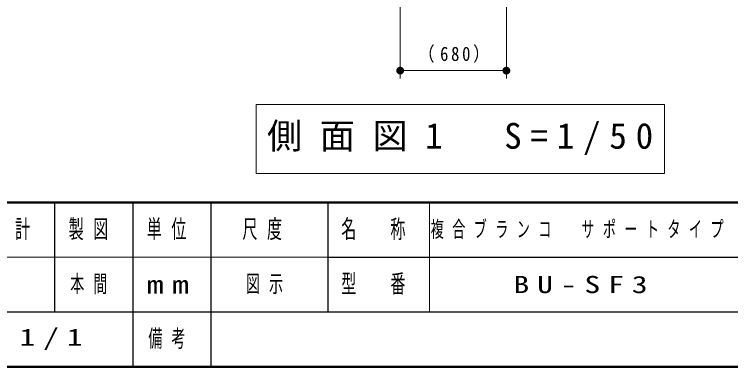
# Model space of a CAD drawing. Units: millimetres on the paper. Extents: x -385 to 0, y 0 to 267.
# Drawn here: x -227.7 to -135.9, y 0 to 45.1 of the extents above; entities that cross this region are included whole.
import ezdxf

# ---------------------------------------------------------------- set-up
doc = ezdxf.new("R2010")
doc.units = ezdxf.units.MM
doc.layers.add('LY_1', color=7, linetype='Continuous', lineweight=13)
doc.layers.add('LY_2', color=7, linetype='Continuous', lineweight=13)
doc.layers.add('LY_3', color=7, linetype='Continuous')
doc.styles.add('ＭＳ ゴシック', font='')
doc.styles.get('ＭＳ ゴシック').set_extended_font_data('MS Gothic')

# ---------------------------------------------------------------- blocks, each defined once
blk = doc.blocks.new('filled_dot')
at = {"color": 0, "linetype": 'Continuous', "lineweight": -2, "const_width": 1.25}
blk.add_lwpolyline([(-0.625, 0, 1), (0.625, 0, 1)], format="xyb", close=True, dxfattribs=at)

msp = doc.modelspace()

# ---------------------------------------------------------------- linework, layer by layer
at = {"layer": 'LY_1'}
for p, q in [((-164.653, 69.188), (-164.653, 36.896)), ((-178.253, 56.418), (-178.253, 36.896)), ((-164.653, 37.896), (-178.253, 37.896)), ((-196.703, 33.549), (-196.703, 24.749)), ((-144.403, 33.549), (-196.703, 33.549)), ((-144.403, 24.749), (-144.403, 33.549)), ((-196.703, 24.749), (-144.403, 24.749))]:
    msp.add_line(p, q, dxfattribs=at)
at = {"layer": 'LY_2', "lineweight": 50}
for p, q in [((-385, 21), (0, 21)), ((-385, 0), (0, 0))]:
    msp.add_line(p, q, dxfattribs=at)
at = {"layer": 'LY_2', "lineweight": 25}
for p, q in [((-222.5, 21), (-222.5, 7)), ((-212.5, 21), (-212.5, 0)), ((-202.5, 21), (-202.5, 7)), ((-187.5, 21), (-187.5, 7)), ((-187.5, 14), (-70, 14)), ((-242.5, 7), (0, 7)), ((-202.5, 7), (-202.5, 0))]:
    msp.add_line(p, q, dxfattribs=at)
at = {"layer": 'LY_2'}
for p, q in [((-174.5, 21), (-174.5, 7)), ((-242.5, 14), (-187.5, 14))]:
    msp.add_line(p, q, dxfattribs=at)

# ---------------------------------------------------------------- block references
at = {"layer": 'LY_1', "xscale": 0.4, "yscale": 0.4}
msp.add_blockref('filled_dot', (-178.253, 37.896), dxfattribs=at)
at = {"layer": 'LY_1', "xscale": 0.4, "yscale": 0.4, "rotation": 180}
msp.add_blockref('filled_dot', (-164.653, 37.896), dxfattribs=at)

# ---------------------------------------------------------------- texts
at = {"layer": 'LY_1', "style": 'ＭＳ ゴシック'}
for s, insert, char_height, attachment_point in [('\\T1.33;\\W0.85;（680）', (-171.028, 38.896), 1.833, 8), ('\\T1.5;側面図1\u3000S=1/50', (-195.303, 29.149), 3.299, 4)]:
    msp.add_mtext(s, dxfattribs=dict(at, insert=insert, char_height=char_height, attachment_point=attachment_point))
at = {"layer": 'LY_2', "attachment_point": 4, "style": 'ＭＳ ゴシック'}
for s, insert, char_height in [('\\T1.64;\\W0.6;設計', (-230.7, 17.5), 2.346), ('\\T1.64;\\W0.6;製図', (-220.7, 17.5), 2.346), ('\\T1.64;\\W0.6;単位', (-210.7, 17.5), 2.346), ('\\T1.64;\\W0.6;尺度', (-198.45, 17.5), 2.346), ('\\T1.64;\\W0.6;名\u3000称', (-185.8, 17.5), 2.346), ('\\T1.64;\\W0.6;型\u3000番', (-185.8, 10.5), 2.346), ('\\T1.5;\\W1.35;mm', (-210.7, 10.5), 2.346), ('\\T1.64;\\W0.6;備考', (-210.5, 3.5), 2.199)]:
    msp.add_mtext(s, dxfattribs=dict(at, insert=insert, char_height=char_height))
at = {"layer": 'LY_3', "attachment_point": 4, "style": 'ＭＳ ゴシック'}
for s, insert, char_height in [('\\T1.64;\\W0.6;複合ブランコ\u3000サポートタイプ', (-174.35, 17.5), 2.053), ('\\T1.64;\\W0.6;本間', (-220.5, 10.5), 2.199), ('\\T1.64;\\W0.6;図示', (-198, 10.5), 2.199), ('\\T1.5;\\W1.35;BU-SF3', (-163.75, 10.5), 2.199), ('\\T1.5;\\W1.35;1/1', (-227, 3.5), 2.199)]:
    msp.add_mtext(s, dxfattribs=dict(at, insert=insert, char_height=char_height))

doc.saveas('drawing.dxf')
